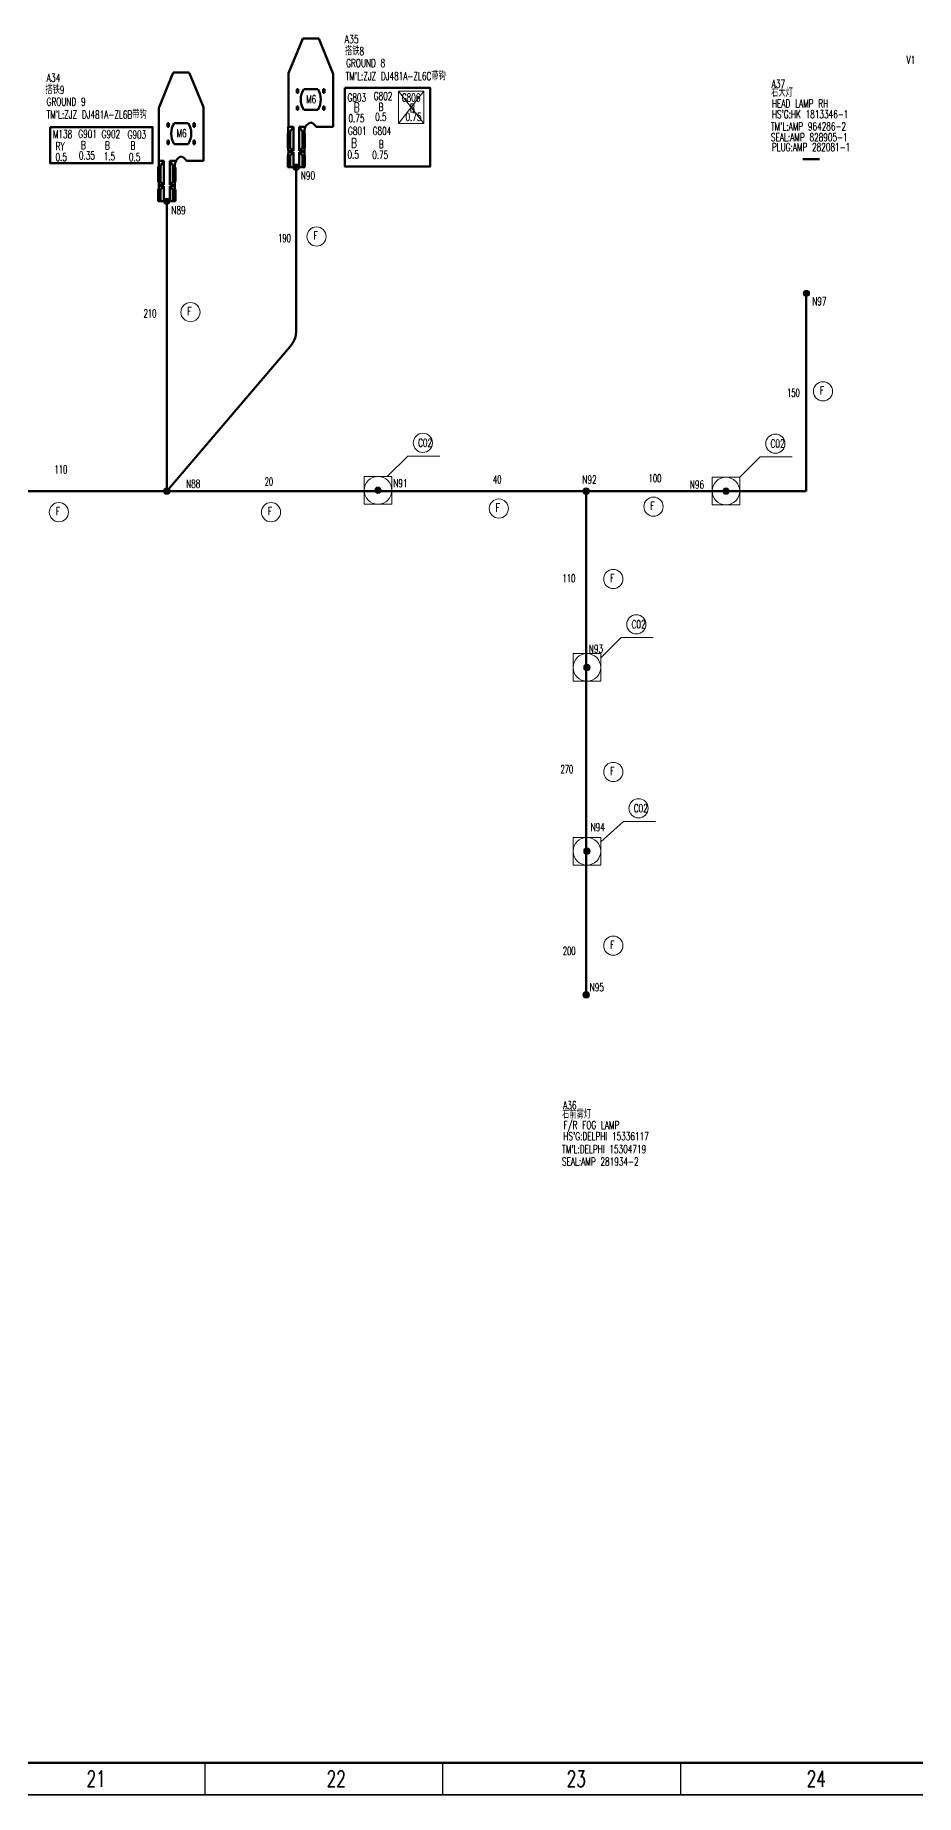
# Model space of a CAD drawing. Header units: millimetres. Extents: x 1685 to 4064, y 70 to 911.
# Drawn here: x 3193 to 3468, y 70 to 619 of the extents above; entities that cross this region are included whole.
import ezdxf
from ezdxf.enums import TextEntityAlignment as Align

# ---------------------------------------------------------------- set-up
doc = ezdxf.new("R2010")
doc.units = ezdxf.units.MM
doc.layers.add('0Filament', color=7, linetype='Continuous', lineweight=20)
doc.layers.add('4CONTOUR', color=4, linetype='Continuous', lineweight=50)
doc.layers.add('2FRAM', color=2, linetype='Continuous')
doc.styles.add('HZ', font='TXT', dxfattribs={"width": 0.7, "height": 4, "bigfont": 'HZTXT'})

msp = doc.modelspace()

# ---------------------------------------------------------------- hatches: boundary and pattern name
at = {"layer": '0Filament'}
for points in [[(3275.41, 578.045, 1), (3273.41, 578.045, 1)], [(3234.934, 567.413, 1), (3232.934, 567.413, 1)]]:
    msp.add_hatch(color=256, dxfattribs=at).paths.add_polyline_path(points)
h = msp.add_hatch(color=256, dxfattribs=at)
edge = h.paths.add_edge_path()
edge.add_arc((3433.794, 538.665), 1, 0, 360)
h = msp.add_hatch(color=256, dxfattribs=at)
edge = h.paths.add_edge_path()
edge.add_arc((3233.986, 476.878), 1, 0, 360)
h = msp.add_hatch(color=256, dxfattribs=at)
edge = h.paths.add_edge_path()
edge.add_arc((3299.949, 477.138), 1, 0, 360)
h = msp.add_hatch(color=256, dxfattribs=at)
edge = h.paths.add_edge_path()
edge.add_arc((3364.984, 476.878), 1, 0, 360)
h = msp.add_hatch(color=256, dxfattribs=at)
edge = h.paths.add_edge_path()
edge.add_arc((3408.684, 476.878), 1, 0, 360)
h = msp.add_hatch(color=256, dxfattribs=at)
edge = h.paths.add_edge_path()
edge.add_arc((3365.218, 421.802), 1, 0, 360)
h = msp.add_hatch(color=256, dxfattribs=at)
edge = h.paths.add_edge_path()
edge.add_arc((3365.218, 364.379), 1, 0, 360)
h = msp.add_hatch(color=256, dxfattribs=at)
edge = h.paths.add_edge_path()
edge.add_arc((3364.984, 319.518), 1, 0, 360)

# ---------------------------------------------------------------- linework, layer by layer
for p, q in [((3245.842, 79.624), (3245.842, 69.624)), ((3320.154, 79.624), (3320.154, 69.624)), ((3394.467, 79.624), (3394.467, 69.624)), ((1685.279, 69.624), (4063.279, 69.624)), ((4063.279, 69.624), (2874.279, 69.624))]:
    msp.add_line(p, q)
at = {"layer": '0Filament', "color": 1}
for p, q in [((3306.407, 601.837), (3314.293, 591.7)), ((3306.407, 591.7), (3314.293, 601.837))]:
    msp.add_line(p, q, dxfattribs=at)
at = {"layer": '0Filament'}
for p, q in [((3302.849, 481.458), (3309.234, 487.842)), ((3309.234, 487.842), (3319.234, 487.842)), ((3412.965, 481.198), (3419.349, 487.583)), ((3419.349, 487.583), (3429.349, 487.583)), ((3295.629, 472.818), (3295.629, 481.458)), ((3295.629, 481.458), (3304.269, 481.458)), ((3295.629, 480.432), (3295.629, 473.843)), ((3304.269, 481.458), (3304.269, 472.818)), ((3404.325, 472.558), (3404.325, 481.198)), ((3404.325, 481.198), (3412.965, 481.198)), ((3404.325, 480.173), (3404.325, 473.584)), ((3412.965, 481.198), (3412.965, 472.558)), ((3304.269, 472.818), (3295.629, 472.818)), ((3412.965, 472.558), (3404.325, 472.558)), ((3369.538, 424.75), (3375.923, 431.134)), ((3375.923, 431.134), (3385.923, 431.134)), ((3360.898, 417.482), (3360.898, 426.122)), ((3360.898, 426.122), (3369.538, 426.122)), ((3360.898, 425.096), (3360.898, 418.507)), ((3369.538, 426.122), (3369.538, 417.482)), ((3369.538, 417.482), (3360.898, 417.482)), ((3360.898, 360.059), (3360.898, 368.699)), ((3360.898, 368.699), (3369.538, 368.699)), ((3369.538, 367.297), (3376.612, 373.682)), ((3369.538, 368.699), (3369.538, 360.059)), ((3376.612, 373.682), (3386.612, 373.682)), ((3360.898, 367.673), (3360.898, 361.084)), ((3369.538, 360.059), (3360.898, 360.059))]:
    msp.add_line(p, q, dxfattribs=at)
at = {"layer": '0Filament', "color": 1}
msp.add_lwpolyline([(3306.407, 601.837), (3314.293, 601.837), (3314.293, 591.7), (3306.407, 591.7)], close=True, dxfattribs=at)
at = {"layer": '0Filament'}
for centre, radius in [((3274.41, 578.045), 1), ((3274.41, 578.045), 1), ((3233.934, 567.413), 1), ((3233.934, 567.413), 1), ((3280.772, 556.411), 3), ((3433.794, 538.665), 1), ((3433.794, 538.665), 1), ((3241.375, 532.805), 3), ((3438.977, 508.054), 3), ((3313.982, 491.961), 3), ((3424.097, 491.702), 3), ((3299.949, 477.138), 4.32), ((3408.645, 476.878), 4.32), ((3200.278, 470.297), 3), ((3233.986, 476.878), 1), ((3233.986, 476.878), 1), ((3266.538, 470.297), 3), ((3299.949, 477.138), 1), ((3299.949, 477.138), 1), ((3337.695, 471.432), 3), ((3364.984, 476.878), 1), ((3364.984, 476.878), 1), ((3386.022, 472.021), 3), ((3408.684, 476.878), 1), ((3408.684, 476.878), 1), ((3373.46, 449.424), 3), ((3380.67, 435.253), 3), ((3365.218, 421.802), 4.32), ((3365.218, 421.802), 1), ((3365.218, 421.802), 1), ((3373.46, 389.149), 3), ((3381.36, 377.801), 3), ((3365.218, 364.379), 4.32), ((3365.218, 364.379), 1), ((3365.218, 364.379), 1), ((3373.46, 334.883), 3), ((3364.984, 319.518), 1), ((3364.984, 319.518), 1)]:
    msp.add_circle(centre, radius, dxfattribs=at)
at = {"layer": '2FRAM', "color": 2, "linetype": 'ByBlock', "lineweight": 50}
msp.add_line((4053.279, 79.624), (1710.279, 79.624), dxfattribs=at)
at = {"layer": '4CONTOUR'}
for p, q in [((3276.04, 617.239), (3272.023, 607.421)), ((3276.441, 618.219), (3276.04, 617.239)), ((3276.449, 618.219), (3276.441, 618.219)), ((3276.449, 618.239), (3281.449, 618.239)), ((3276.449, 618.219), (3276.449, 618.239)), ((3281.449, 618.239), (3281.449, 618.219)), ((3281.449, 618.219), (3281.457, 618.219)), ((3281.457, 618.219), (3281.858, 617.239)), ((3281.858, 617.239), (3285.874, 607.421)), ((3235.564, 606.607), (3231.548, 596.789)), ((3235.965, 607.587), (3235.564, 606.607)), ((3235.973, 607.587), (3235.965, 607.587)), ((3235.973, 607.607), (3240.973, 607.607)), ((3235.973, 607.587), (3235.973, 607.607)), ((3240.973, 607.607), (3240.973, 607.587)), ((3240.973, 607.587), (3240.982, 607.587)), ((3240.982, 607.587), (3241.382, 606.607)), ((3241.382, 606.607), (3245.399, 596.789)), ((3271.949, 607.042), (3271.949, 592.239)), ((3285.949, 592.239), (3285.949, 607.042)), ((3274.649, 601.339), (3274.649, 602.439)), ((3274.649, 602.439), (3275.049, 602.439)), ((3274.649, 601.339), (3275.049, 601.339)), ((3275.049, 602.439), (3275.049, 601.339)), ((3276.749, 602.439), (3281.149, 602.439)), ((3282.849, 602.439), (3283.249, 602.439)), ((3282.849, 602.439), (3282.849, 601.339)), ((3282.849, 601.339), (3283.249, 601.339)), ((3283.249, 601.339), (3283.249, 602.439)), ((3231.473, 596.41), (3231.473, 581.607)), ((3245.473, 581.607), (3245.473, 596.41)), ((3274.649, 595.939), (3274.649, 597.039)), ((3275.049, 597.039), (3274.649, 597.039)), ((3275.049, 595.939), (3274.649, 595.939)), ((3275.049, 597.039), (3275.049, 595.939)), ((3281.149, 595.939), (3276.749, 595.939)), ((3283.249, 597.039), (3282.849, 597.039)), ((3282.849, 597.039), (3282.849, 595.939)), ((3283.249, 595.939), (3282.849, 595.939)), ((3283.249, 595.939), (3283.249, 597.039)), ((3234.173, 590.707), (3234.173, 591.807)), ((3234.173, 591.807), (3234.573, 591.807)), ((3234.173, 590.707), (3234.573, 590.707)), ((3234.573, 591.807), (3234.573, 590.707)), ((3236.273, 591.807), (3240.673, 591.807)), ((3242.373, 591.807), (3242.773, 591.807)), ((3242.373, 591.807), (3242.373, 590.707)), ((3242.373, 590.707), (3242.773, 590.707)), ((3242.773, 590.707), (3242.773, 591.807)), ((3271.781, 588.639), (3272.381, 588.639)), ((3271.949, 590.639), (3271.949, 592.239)), ((3273.517, 590.639), (3271.949, 590.639)), ((3272.484, 588.639), (3272.381, 588.639)), ((3272.518, 588.926), (3272.559, 589.107)), ((3272.518, 584.139), (3272.518, 588.926)), ((3272.559, 589.107), (3272.767, 589.526)), ((3272.767, 589.526), (3272.955, 589.826)), ((3272.955, 589.826), (3273.517, 590.639)), ((3273.517, 583.139), (3273.517, 590.639)), ((3277.296, 590.639), (3275.381, 590.639)), ((3275.381, 583.139), (3275.381, 590.639)), ((3275.942, 589.826), (3275.381, 590.639)), ((3276.13, 589.526), (3275.942, 589.826)), ((3276.339, 589.107), (3276.13, 589.526)), ((3276.38, 588.926), (3276.339, 589.107)), ((3276.38, 584.139), (3276.38, 588.926)), ((3276.413, 588.639), (3276.517, 588.639)), ((3276.517, 588.639), (3277.117, 588.639)), ((3285.949, 590.639), (3280.602, 590.639)), ((3285.949, 590.639), (3285.949, 592.239)), ((3234.173, 585.307), (3234.173, 586.407)), ((3234.573, 586.407), (3234.173, 586.407)), ((3234.573, 585.307), (3234.173, 585.307)), ((3234.573, 586.407), (3234.573, 585.307)), ((3240.673, 585.307), (3236.273, 585.307)), ((3242.773, 586.407), (3242.373, 586.407)), ((3242.373, 586.407), (3242.373, 585.307)), ((3242.773, 585.307), (3242.373, 585.307)), ((3242.773, 585.307), (3242.773, 586.407)), ((3271.749, 585.139), (3271.749, 587.639)), ((3271.749, 587.639), (3272.349, 587.639)), ((3271.749, 585.139), (3272.349, 585.139)), ((3271.781, 584.139), (3272.381, 584.139)), ((3271.949, 583.139), (3273.517, 583.139)), ((3271.949, 582.739), (3271.949, 583.139)), ((3273.517, 582.739), (3271.949, 582.739)), ((3272.349, 585.139), (3272.349, 587.639)), ((3272.517, 584.139), (3272.381, 584.139)), ((3272.517, 584.139), (3272.518, 584.138)), ((3272.518, 584.139), (3273.517, 583.139)), ((3272.518, 581.739), (3273.517, 582.739)), ((3273.517, 578.039), (3273.517, 582.739)), ((3276.38, 584.139), (3275.381, 583.139)), ((3275.381, 583.139), (3276.949, 583.139)), ((3276.38, 581.739), (3275.381, 582.739)), ((3276.949, 582.739), (3275.381, 582.739)), ((3275.381, 578.039), (3275.381, 582.739)), ((3276.381, 584.139), (3276.38, 584.138)), ((3276.381, 584.139), (3276.517, 584.139)), ((3276.517, 584.139), (3277.117, 584.139)), ((3276.549, 585.139), (3276.549, 587.639)), ((3276.549, 587.639), (3277.149, 587.639)), ((3276.549, 585.139), (3277.149, 585.139)), ((3276.949, 583.139), (3276.949, 582.739)), ((3277.149, 585.139), (3277.149, 587.639)), ((3231.306, 578.007), (3231.906, 578.007)), ((3231.473, 580.007), (3231.473, 581.607)), ((3233.042, 580.007), (3231.473, 580.007)), ((3232.009, 578.007), (3231.906, 578.007)), ((3232.042, 578.294), (3232.084, 578.476)), ((3232.042, 573.507), (3232.042, 578.294)), ((3232.084, 578.476), (3232.292, 578.894)), ((3232.292, 578.894), (3232.48, 579.194)), ((3232.48, 579.194), (3233.042, 580.007)), ((3233.042, 572.507), (3233.042, 580.007)), ((3236.82, 580.007), (3234.905, 580.007)), ((3234.905, 572.507), (3234.905, 580.007)), ((3235.467, 579.194), (3234.905, 580.007)), ((3235.655, 578.894), (3235.467, 579.194)), ((3235.863, 578.476), (3235.655, 578.894)), ((3235.905, 578.294), (3235.863, 578.476)), ((3235.905, 573.507), (3235.905, 578.294)), ((3235.938, 578.007), (3236.041, 578.007)), ((3236.041, 578.007), (3236.641, 578.007)), ((3245.473, 580.007), (3240.127, 580.007)), ((3245.473, 580.007), (3245.473, 581.607)), ((3271.749, 579.039), (3271.749, 580.739)), ((3271.749, 580.739), (3272.349, 580.739)), ((3271.749, 579.039), (3272.349, 579.039)), ((3271.781, 581.739), (3272.381, 581.739)), ((3271.781, 578.039), (3272.381, 578.039)), ((3272.349, 579.039), (3272.349, 580.739)), ((3272.517, 581.739), (3272.381, 581.739)), ((3272.381, 578.039), (3272.518, 578.039)), ((3272.517, 581.739), (3272.518, 581.739)), ((3272.518, 578.039), (3272.518, 581.739)), ((3272.518, 578.039), (3273.517, 578.039)), ((3275.381, 578.039), (3273.517, 578.039)), ((3274.444, 578.32), (3274.444, 527.215)), ((3275.381, 578.039), (3276.38, 578.039)), ((3276.381, 581.739), (3276.38, 581.739)), ((3276.38, 578.039), (3276.38, 581.739)), ((3276.517, 578.039), (3276.38, 578.039)), ((3276.381, 581.739), (3276.517, 581.739)), ((3276.517, 581.739), (3277.117, 581.739)), ((3276.517, 578.039), (3277.117, 578.039)), ((3276.549, 579.039), (3276.549, 580.739)), ((3276.549, 580.739), (3277.149, 580.739)), ((3276.549, 579.039), (3277.149, 579.039)), ((3277.149, 579.039), (3277.149, 580.739)), ((3437.833, 580.599), (3432.676, 580.599)), ((3231.273, 574.507), (3231.273, 577.007)), ((3231.273, 577.007), (3231.873, 577.007)), ((3231.273, 574.507), (3231.873, 574.507)), ((3231.306, 573.507), (3231.906, 573.507)), ((3231.473, 572.507), (3233.042, 572.507)), ((3231.473, 572.107), (3231.473, 572.507)), ((3233.042, 572.107), (3231.473, 572.107)), ((3231.873, 574.507), (3231.873, 577.007)), ((3232.041, 573.507), (3231.906, 573.507)), ((3232.041, 573.507), (3232.042, 573.507)), ((3232.042, 573.507), (3233.042, 572.507)), ((3232.042, 571.107), (3233.042, 572.107)), ((3233.042, 567.407), (3233.042, 572.107)), ((3235.905, 573.507), (3234.905, 572.507)), ((3234.905, 572.507), (3236.473, 572.507)), ((3235.905, 571.107), (3234.905, 572.107)), ((3236.473, 572.107), (3234.905, 572.107)), ((3234.905, 567.407), (3234.905, 572.107)), ((3235.906, 573.507), (3235.905, 573.507)), ((3235.906, 573.507), (3236.041, 573.507)), ((3236.041, 573.507), (3236.641, 573.507)), ((3236.073, 574.507), (3236.073, 577.007)), ((3236.073, 577.007), (3236.673, 577.007)), ((3236.073, 574.507), (3236.673, 574.507)), ((3236.473, 572.507), (3236.473, 572.107)), ((3236.673, 574.507), (3236.673, 577.007)), ((3231.273, 568.407), (3231.273, 570.107)), ((3231.273, 570.107), (3231.873, 570.107)), ((3231.273, 568.407), (3231.873, 568.407)), ((3231.306, 571.107), (3231.906, 571.107)), ((3231.306, 567.407), (3231.906, 567.407)), ((3231.873, 568.407), (3231.873, 570.107)), ((3232.041, 571.107), (3231.906, 571.107)), ((3231.906, 567.407), (3232.042, 567.407)), ((3232.041, 571.107), (3232.042, 571.108)), ((3232.042, 567.407), (3232.042, 571.107)), ((3232.042, 567.407), (3233.042, 567.407)), ((3234.905, 567.407), (3233.042, 567.407)), ((3233.986, 567.619), (3233.986, 476.878)), ((3234.905, 567.407), (3235.905, 567.407)), ((3235.906, 571.107), (3235.905, 571.108)), ((3235.905, 567.407), (3235.905, 571.107)), ((3236.041, 567.407), (3235.905, 567.407)), ((3235.906, 571.107), (3236.041, 571.107)), ((3236.041, 571.107), (3236.641, 571.107)), ((3236.041, 567.407), (3236.641, 567.407)), ((3236.073, 568.407), (3236.073, 570.107)), ((3236.073, 570.107), (3236.673, 570.107)), ((3236.073, 568.407), (3236.673, 568.407)), ((3236.673, 568.407), (3236.673, 570.107)), ((3433.755, 538.665), (3433.755, 476.878)), ((3272.528, 522.02), (3233.986, 476.878)), ((2049.014, 476.878), (3433.755, 476.878)), ((3364.944, 476.878), (3364.944, 319.518))]:
    msp.add_line(p, q, dxfattribs=at)
for points in [[(3289.641, 602.86), (3316.206, 602.86), (3316.206, 578.271), (3289.641, 578.271)], [(3197.589, 590.605), (3229.547, 590.605), (3229.547, 579.287), (3197.589, 579.287)]]:
    msp.add_lwpolyline(points, close=True, dxfattribs=at)
for centre, radius, start, end in [((3272.949, 607.042), 1, 157.75098, 180), ((3284.949, 607.042), 1, 0, 22.24902), ((3281.949, 599.189), 6.132, 147.99461, 212.00539), ((3275.949, 599.189), 6.132, 327.99462, 32.00538), ((3232.473, 596.41), 1, 157.75098, 180), ((3244.473, 596.41), 1, 0, 22.24902), ((3241.473, 588.557), 6.132, 147.99461, 212.00539), ((3235.473, 588.557), 6.132, 327.99462, 32.00538), ((3279.949, 589.239), 3, 109.47122, 190.31077), ((3277.949, 589.239), 3, 27.81736, 70.52878), ((3239.473, 578.607), 3, 109.47122, 190.31077), ((3237.473, 578.607), 3, 27.81736, 70.52878), ((3266.444, 527.215), 8, 319.50926, 0)]:
    msp.add_arc(centre, radius, start, end, dxfattribs=at)
for centre, major_axis, ratio, start_param, end_param in [((3271.781, 587.639), (0, -1), 0.0322581, 3.1415927, 4.712389), ((3271.884, 590.639), (0, 2), 0.0322581, 3.1415927, 4.712389), ((3272.381, 587.639), (0, -1), 0.0322581, 3.1415927, 4.712389), ((3272.484, 590.637), (0, -1.998), 0.0322736, 6.2831851, 6.8257865), ((3276.413, 590.637), (0, -1.998), 0.0322736, 5.7405841, 6.2831855), ((3276.517, 587.639), (0, 1), 0.0322581, 4.712389, 6.2831853), ((3277.013, 590.64), (0, -2.002), 0.032244, 6.0315515, 6.2831859), ((3277.117, 587.639), (0, 1), 0.0322581, 4.712389, 6.2831853), ((3271.781, 585.139), (0, -1), 0.0322581, 4.712389, 6.2831853), ((3271.917, 583.139), (0, -1), 0.0322581, 1.5707963, 3.1415927), ((3271.917, 582.739), (0, 1), 0.0322581, 3.1415927, 4.712389), ((3272.381, 585.139), (0, -1), 0.0322581, 4.712389, 6.2831853), ((3276.517, 585.139), (0, 1), 0.0322581, 3.1415926, 4.712389), ((3276.981, 583.139), (0, 1), 0.0322581, 6.2831853, 7.8539816), ((3276.981, 582.739), (0, -1), 0.0322581, 4.712389, 6.2831853), ((3277.117, 585.139), (0, 1), 0.0322581, 3.1415926, 4.712389), ((3231.306, 577.007), (0, -1), 0.0322581, 3.1415927, 4.712389), ((3231.409, 580.007), (0, 2), 0.0322581, 3.1415927, 4.712389), ((3231.906, 577.007), (0, -1), 0.0322581, 3.1415927, 4.712389), ((3232.009, 580.005), (0, -1.998), 0.0322736, 6.2831851, 6.8257865), ((3235.938, 580.005), (0, -1.998), 0.0322736, 5.7405841, 6.2831855), ((3236.041, 577.007), (0, 1), 0.0322581, 4.712389, 6.2831853), ((3236.538, 580.009), (0, -2.002), 0.032244, 6.0315515, 6.2831859), ((3236.641, 577.007), (0, 1), 0.0322581, 4.712389, 6.2831853), ((3271.781, 580.739), (0, -1), 0.0322581, 3.1415927, 4.712389), ((3271.781, 579.039), (0, -1), 0.0322581, 4.712389, 6.2831853), ((3272.381, 580.739), (0, -1), 0.0322581, 3.1415927, 4.712389), ((3272.381, 579.039), (0, -1), 0.0322581, 4.712389, 6.2831853), ((3276.517, 580.739), (0, 1), 0.0322581, 4.712389, 6.2831853), ((3276.517, 579.039), (0, 1), 0.0322581, 3.1415926, 4.712389), ((3277.117, 580.739), (0, 1), 0.0322581, 4.712389, 6.2831853), ((3277.117, 579.039), (0, 1), 0.0322581, 3.1415926, 4.712389), ((3231.306, 574.507), (0, -1), 0.0322581, 4.712389, 6.2831853), ((3231.441, 572.507), (0, -1), 0.0322581, 1.5707963, 3.1415927), ((3231.441, 572.107), (0, 1), 0.0322581, 3.1415927, 4.712389), ((3231.906, 574.507), (0, -1), 0.0322581, 4.712389, 6.2831853), ((3236.041, 574.507), (0, 1), 0.0322581, 3.1415926, 4.712389), ((3236.506, 572.507), (0, 1), 0.0322581, 6.2831853, 7.8539816), ((3236.506, 572.107), (0, -1), 0.0322581, 4.712389, 6.2831853), ((3236.641, 574.507), (0, 1), 0.0322581, 3.1415926, 4.712389), ((3231.306, 570.107), (0, -1), 0.0322581, 3.1415927, 4.712389), ((3231.306, 568.407), (0, -1), 0.0322581, 4.712389, 6.2831853), ((3231.906, 570.107), (0, -1), 0.0322581, 3.1415927, 4.712389), ((3231.906, 568.407), (0, -1), 0.0322581, 4.712389, 6.2831853), ((3236.041, 570.107), (0, 1), 0.0322581, 4.712389, 6.2831853), ((3236.041, 568.407), (0, 1), 0.0322581, 3.1415926, 4.712389), ((3236.641, 570.107), (0, 1), 0.0322581, 4.712389, 6.2831853), ((3236.641, 568.407), (0, 1), 0.0322581, 3.1415926, 4.712389)]:
    msp.add_ellipse(centre, major_axis=major_axis, ratio=ratio, start_param=start_param, end_param=end_param, dxfattribs=at)

# ---------------------------------------------------------------- texts
at = {"style": 'HZ', "width": 0.67}
msp.add_text("TM'L:ZJZ DJ481A-ZL6B带钩", height=2.5, dxfattribs=at).set_placement((3196.424, 593.227))
at = {"char_height": 5, "width": 50, "attachment_point": 5, "style": 'HZ'}
for s, insert in [('21', (3211.896, 74.624)), ('22', (3286.896, 74.624)), ('23', (3361.896, 74.624)), ('24', (3436.896, 74.624))]:
    msp.add_mtext(s, dxfattribs=dict(at, insert=insert))
at = {"layer": '0Filament', "style": 'HZ', "width": 0.67}
for s, p in [('搭铁8', (3289.638, 615.541)), ('GROUND 8', (3290.024, 611.848)), ('A37', (3422.95, 605.364)), ('搭铁9', (3196.049, 603.467)), ('GROUND 9', (3196.435, 599.774)), ('M6', (3277.502, 600.526)), ('HEAD LAMP RH', (3423.025, 599.204)), ('M6', (3237.026, 589.895)), ('A36', (3357.81, 286.263)), ('F/R FOG LAMP', (3357.885, 280.103))]:
    msp.add_text(s, height=2.5, dxfattribs=at).set_placement(p, align=Align.TOP_LEFT)
at = {"layer": '0Filament', "style": 'HZ'}
for s, width, p in [('V1', 0.67, (3465.077, 610.318)), ("TM'L:ZJZ DJ481A-ZL6C带钩", 0.67, (3289.852, 605.269)), ('右大灯', 0.67, (3422.781, 600.074)), ("HS'G:HK 1813346-1", 0.67, (3423.009, 593.356)), ("TM'L:AMP 964286-2 ", 0.67, (3422.715, 589.561)), ('SEAL:AMP 828905-1 ', 0.67, (3422.715, 586.157)), ('PLUG:AMP 282081-1', 0.67, (3423.006, 583.087)), ('N90', 0.67, (3275.845, 574.211)), ('N89', 0.67, (3235.414, 563.373)), ('190', 0.618, (3268.785, 554.66)), ('F', 0.7, (3279.772, 555.437)), ('210', 0.618, (3226.746, 531.134)), ('F', 0.7, (3240.375, 531.831)), ('N97', 0.67, (3435.607, 534.912)), ('150', 0.618, (3427.746, 506.349)), ('F', 0.7, (3437.977, 507.08)), ('C02', 0.67, (3312.487, 490.727)), ('C02', 0.67, (3422.602, 490.467)), ('110', 0.618, (3198.925, 482.406)), ('N88', 0.67, (3240.008, 477.929)), ('20', 0.618, (3264.566, 478.615)), ('N91', 0.67, (3304.728, 478.086)), ('40', 0.618, (3335.862, 479.286)), ('N92', 0.67, (3363.813, 479.227)), ('100', 0.618, (3384.515, 479.629)), ('N96', 0.67, (3397.385, 477.696)), ('F', 0.7, (3336.695, 470.457)), ('F', 0.7, (3385.023, 471.047)), ('F', 0.7, (3199.278, 469.322)), ('F', 0.7, (3265.538, 469.322)), ('110', 0.618, (3357.639, 448.39)), ('F', 0.7, (3372.46, 448.449)), ('C02', 0.67, (3379.175, 434.019)), ('N93', 0.67, (3365.826, 426.375)), ('270', 0.618, (3356.983, 388.769)), ('F', 0.7, (3372.46, 388.174)), ('C02', 0.67, (3379.865, 376.566)), ('N94', 0.67, (3366.364, 370.641)), ('F', 0.7, (3372.46, 333.909)), ('200', 0.618, (3357.706, 331.997)), ('N95', 0.67, (3366.099, 320.635)), ('右前雾灯', 0.67, (3357.484, 280.931)), ("HS'G:DELPHI 15336117", 0.67, (3357.864, 274.104)), ("TM'L:DELPHI 15304719", 0.67, (3357.473, 270.062)), ('SEAL:AMP 281934-2', 0.67, (3357.413, 266.176))]:
    msp.add_text(s, height=2.5, dxfattribs=dict(at, width=width)).set_placement(p)
at = {"layer": '0Filament', "color": 3, "style": 'HZ', "width": 0.67}
for s, height, p in [('G803', 2.5, (3290.439, 598.551)), ('0.75', 2.5, (3290.719, 592.085)), ('B', 3, (3292.423, 595.246)), ('M138', 2.5, (3198.413, 587.146)), ('G901', 2.5, (3206.331, 587.204)), ('G902', 2.5, (3213.616, 587.131)), ('G903', 2.5, (3221.746, 587.004)), ('G801', 2.5, (3290.578, 588.173)), ('G804', 2.5, (3298.292, 588.135)), ('RY', 2.5, (3199.262, 583.36)), ('0.35', 2.5, (3206.515, 580.474)), ('B', 2.5, (3207.179, 583.715)), ('1.5', 2.5, (3214.277, 580.22)), ('B', 2.5, (3214.701, 583.611)), ('B', 2.5, (3222.626, 583.57)), ('0.5', 2.5, (3290.414, 580.772)), ('B', 3, (3291.568, 584.115)), ('0.75', 2.5, (3298.138, 580.65)), ('B', 2.5, (3300.206, 583.994)), ('0.5', 2.5, (3199.205, 579.998)), ('0.5', 2.5, (3222.148, 579.966))]:
    msp.add_text(s, height=height, dxfattribs=at).set_placement(p)
for s, p in [('G802', (3298.651, 601.541)), ('0.5', (3299.053, 595.024)), ('B', (3300.148, 598.124))]:
    msp.add_text(s, height=2.5, dxfattribs=at).set_placement(p, align=Align.TOP_LEFT)
at = {"layer": '0Filament', "color": 0, "style": 'HZ', "width": 0.67}
for s, p in [('G806', (3307.39, 598.561)), ('0.75', (3308.542, 592.51)), ('B', (3309.941, 595.307))]:
    msp.add_text(s, height=2.5, dxfattribs=at).set_placement(p)
at = {"layer": '0Filament', "char_height": 2.5, "width": 39.54279, "attachment_point": 1, "style": 'HZ'}
for s, insert in [('A35', (3289.573, 619.301)), ('A34', (3196.413, 607.227))]:
    msp.add_mtext(s, dxfattribs=dict(at, insert=insert))

doc.saveas('drawing.dxf')
